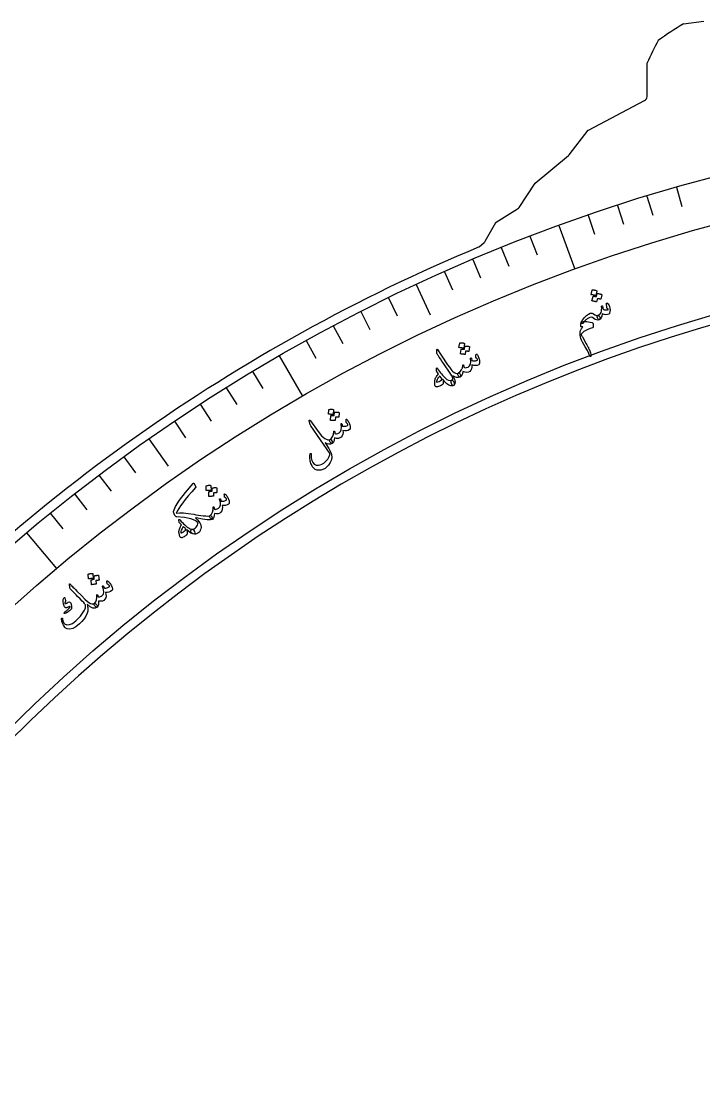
# Model space of a CAD drawing. Header units: millimetres. Extents: x -56 to 56, y -56 to 69.
# Drawn here: x -35.65 to -14.37, y 25.11 to 58.26 of the extents above; entities that cross this region are included whole.
import ezdxf

# ---------------------------------------------------------------- set-up
doc = ezdxf.new("R2010")
doc.units = ezdxf.units.MM
for name, color, linetype in [('CUT_INNER', 6, 'Continuous'), ('CUT_OUTER', 1, 'Continuous'), ('ENGRAVE', 7, 'Continuous'), ('ENGRAVE_FINE', 8, 'Continuous'), ('TEXT', 5, 'Continuous')]:
    doc.layers.add(name, color=color, linetype=linetype)

msp = doc.modelspace()

# ---------------------------------------------------------------- linework, layer by layer
at = {"layer": 'CUT_INNER'}
msp.add_arc((0.0002, -0.0002), 50.7824, 92.30528, 30.23463, dxfattribs=at)
at = {"layer": 'CUT_OUTER'}
for points in [[(-15.001, 58.1777), (-14.9976, 58.1783), (-14.3691, 58.2568)], [(-16.135, 55.9132), (-16.135, 56.9528), (-16.1348, 56.9563)], [(-20.1308, 52.4466), (-19.6274, 53.2015), (-19.6252, 53.2044), (-19.6226, 53.2068), (-18.5905, 54.0666), (-18.5787, 54.0776), (-18.5681, 54.0898), (-17.97, 54.8591), (-17.9674, 54.8621), (-17.964, 54.8642), (-16.2153, 55.7803)], [(-21.1831, 51.395), (-20.8487, 51.9803), (-20.8468, 51.9834), (-20.8438, 51.9855), (-20.1761, 52.4026)], [(-21.3763, 51.2179), (-21.2157, 51.3556)]]:
    msp.add_lwpolyline(points, dxfattribs=at)
for centre, radius, start, end in [((-10.3819, 50.3964), 9.0491, 120.69436, 126.67199), ((-8.4042, 53.5326), 8.4548, 150.82354, 156.113), ((-16.285, 55.9132), 0.15, 297.65116, 0), ((-20.2556, 52.5298), 0.15, 301.99719, 326.30058), ((-21.3134, 51.4694), 0.15, 310.60558, 330.26072), ((-0.006, 0.0084), 55.4896, 112.65129, 137.94724)]:
    msp.add_arc(centre, radius, start, end, dxfattribs=at)
at = {"layer": 'ENGRAVE'}
for points in [[(-18.8853, 51.887), (-18.3884, 50.5216)], [(-23.3357, 50.0436), (-22.8971, 49.1029)], [(-27.6085, 47.8193), (-26.882, 46.561)], [(-31.6711, 45.2311), (-31.0759, 44.3809)], [(-35.4928, 42.2986), (-34.5588, 41.1856)]]:
    msp.add_lwpolyline(points, dxfattribs=at)
for radius in [55.2169, 53.764, 51.0656]:
    msp.add_circle((0, 0), radius, dxfattribs=at)
at = {"layer": 'ENGRAVE_FINE'}
for points in [[(-15.2199, 53.0779), (-15.0482, 52.4794)], [(-16.1439, 52.8042), (-15.9618, 52.2087)], [(-17.063, 52.5144), (-16.8705, 51.9222)], [(-17.9769, 52.2087), (-17.7741, 51.6199)], [(-19.788, 51.5495), (-19.5648, 50.9681)], [(-20.6846, 51.1963), (-20.4514, 50.6189)], [(-21.575, 50.8275), (-21.3317, 50.2543)], [(-22.4588, 50.4432), (-22.2055, 49.8743)], [(-24.2055, 49.6287), (-23.9325, 49.069)], [(-25.068, 49.1987), (-24.7853, 48.6438)], [(-25.9228, 48.7537), (-25.6304, 48.2039)], [(-26.7697, 48.2938), (-26.4678, 47.7492)], [(-28.4388, 47.3302), (-28.1181, 46.7964)], [(-29.2605, 46.8266), (-28.9305, 46.2985)], [(-30.0733, 46.3088), (-29.7342, 45.7866)], [(-30.8769, 45.7769), (-30.5287, 45.2607)], [(-32.4557, 44.6715), (-32.0897, 44.1677)], [(-33.2304, 44.0982), (-32.8556, 43.6009)], [(-33.9949, 43.5116), (-33.6116, 43.0208)], [(-34.7492, 42.9116), (-34.3573, 42.4277)]]:
    msp.add_lwpolyline(points, dxfattribs=at)
at = {"layer": 'TEXT'}
for points in [[(-17.8506, 49.869), (-17.8494, 49.8715), (-17.8472, 49.8735), (-17.844, 49.8751), (-17.8398, 49.8762), (-17.8233, 49.876), (-17.8071, 49.8751), (-17.7911, 49.8735), (-17.7754, 49.8711), (-17.7599, 49.868), (-17.7444, 49.8641), (-17.7289, 49.8593), (-17.7134, 49.8537), (-17.7092, 49.8512), (-17.7065, 49.8483), (-17.7054, 49.8451), (-17.7058, 49.8416), (-17.7371, 49.7052), (-17.7389, 49.7023), (-17.7422, 49.7009), (-17.7468, 49.7011), (-17.7529, 49.7028), (-17.7581, 49.7043), (-17.7662, 49.7063), (-17.7772, 49.709), (-17.7912, 49.7122), (-17.8082, 49.716), (-17.8286, 49.7203), (-17.8522, 49.725), (-17.8792, 49.7301), (-17.8829, 49.7313), (-17.8852, 49.7329), (-17.886, 49.7351), (-17.8853, 49.7378)], [(-17.6944, 49.7533), (-17.6932, 49.7558), (-17.691, 49.7578), (-17.6878, 49.7594), (-17.6836, 49.7605), (-17.6672, 49.7602), (-17.651, 49.7593), (-17.6351, 49.7576), (-17.6194, 49.7552), (-17.6039, 49.7521), (-17.5884, 49.7481), (-17.573, 49.7433), (-17.5575, 49.7376), (-17.5542, 49.7354), (-17.552, 49.7326), (-17.5511, 49.7291), (-17.5514, 49.725), (-17.5828, 49.5887), (-17.5842, 49.5866), (-17.5871, 49.5856), (-17.5914, 49.5857), (-17.5971, 49.5869), (-17.6009, 49.5879), (-17.6068, 49.5893), (-17.6149, 49.5911), (-17.6251, 49.5935), (-17.6374, 49.5962), (-17.6518, 49.5992), (-17.6683, 49.6025), (-17.6868, 49.6061), (-17.709, 49.5059), (-17.7109, 49.5029), (-17.7141, 49.5016), (-17.7187, 49.5018), (-17.7248, 49.5035), (-17.7299, 49.505), (-17.738, 49.507), (-17.749, 49.5097), (-17.7629, 49.5129), (-17.78, 49.5167), (-17.8003, 49.521), (-17.8238, 49.5257), (-17.8507, 49.5309), (-17.8538, 49.5322), (-17.8556, 49.5341), (-17.8561, 49.5363), (-17.8553, 49.5391), (-17.821, 49.6702), (-17.8198, 49.6727), (-17.8177, 49.6747), (-17.8145, 49.6763), (-17.8103, 49.6774), (-17.7987, 49.6772), (-17.787, 49.6768), (-17.7754, 49.6761), (-17.7637, 49.6751), (-17.7521, 49.6736), (-17.7407, 49.6716), (-17.7293, 49.669), (-17.7181, 49.6658)], [(-17.3973, 49.4567), (-17.3969, 49.4634), (-17.3949, 49.4674), (-17.3913, 49.4687), (-17.3862, 49.4672), (-17.3537, 49.4434), (-17.3277, 49.4063), (-17.3082, 49.3558), (-17.295, 49.2919), (-17.2925, 49.2633), (-17.2921, 49.2358), (-17.294, 49.2093), (-17.2981, 49.1839), (-17.3041, 49.1607), (-17.3107, 49.1428), (-17.318, 49.1303), (-17.3259, 49.1231), (-17.3753, 49.1071), (-17.4262, 49.1032), (-17.4787, 49.1116), (-17.5326, 49.1321), (-17.5468, 49.0599), (-17.5682, 49.0044), (-17.5967, 48.9654), (-17.6323, 48.943), (-17.6385, 48.9429), (-17.6456, 48.9469), (-17.6535, 48.9549), (-17.6622, 48.9669), (-17.6834, 49.0072), (-17.6934, 49.0385), (-17.6921, 49.061), (-17.6796, 49.0744), (-17.6435, 49.095), (-17.6136, 49.1184), (-17.5898, 49.1447), (-17.5722, 49.174), (-17.5602, 49.2087), (-17.5533, 49.2512), (-17.5513, 49.3016), (-17.5545, 49.3599), (-17.554, 49.3672), (-17.5516, 49.3729), (-17.5475, 49.3769), (-17.5416, 49.3794), (-17.5348, 49.3798), (-17.5297, 49.3774), (-17.5263, 49.3721), (-17.5246, 49.364), (-17.5203, 49.3325), (-17.5156, 49.3074), (-17.5106, 49.289), (-17.5052, 49.277), (-17.4976, 49.2695), (-17.4854, 49.263), (-17.4687, 49.2575), (-17.4473, 49.253), (-17.4227, 49.2507), (-17.3974, 49.2513), (-17.3715, 49.2548), (-17.345, 49.2612), (-17.3449, 49.2612), (-17.3446, 49.2613), (-17.3442, 49.2615), (-17.3435, 49.2617), (-17.343, 49.2634), (-17.3439, 49.2661), (-17.3461, 49.2698), (-17.3496, 49.2744), (-17.3554, 49.2802), (-17.3641, 49.2874), (-17.3758, 49.296), (-17.3904, 49.3061), (-17.393, 49.3079), (-17.3949, 49.3107), (-17.3961, 49.3143), (-17.3965, 49.3187)], [(-17.9151, 49.1509), (-17.8865, 49.1548), (-17.8517, 49.148), (-17.8107, 49.1303), (-17.7636, 49.1019), (-17.7392, 49.0873), (-17.7178, 49.0776), (-17.6994, 49.0728), (-17.684, 49.0729), (-17.647, 49.072), (-17.6227, 49.0545), (-17.6112, 49.0205), (-17.6124, 48.9699), (-17.6149, 48.9604), (-17.6197, 48.9525), (-17.627, 48.9462), (-17.6366, 48.9414), (-17.674, 48.9345), (-17.7137, 48.94), (-17.7556, 48.9579), (-17.7997, 48.9881), (-17.8384, 49.0119), (-17.879, 49.0216), (-17.9218, 49.017), (-17.9666, 48.9982), (-17.9887, 48.9851), (-18.0099, 48.9707), (-18.03, 48.9551), (-18.0492, 48.9381), (-18.0672, 48.9199), (-18.0838, 48.9005), (-18.099, 48.88), (-18.1129, 48.8583), (-18.1261, 48.8411), (-18.1398, 48.8309), (-18.154, 48.8275), (-18.1687, 48.8309), (-18.1823, 48.8384), (-18.1912, 48.8461), (-18.1956, 48.8541), (-18.1952, 48.8624), (-18.1905, 48.8739), (-18.1812, 48.89), (-18.1671, 48.9108), (-18.1483, 48.9362), (-18.0831, 49.0168), (-18.0224, 49.0794), (-17.9663, 49.1241), (-17.9151, 49.1509)], [(-18.2007, 48.7444), (-18.2006, 48.7917), (-18.1989, 48.8279), (-18.1955, 48.8532), (-18.1905, 48.8675), (-18.1778, 48.8764), (-18.1537, 48.8828), (-18.1182, 48.8869), (-18.0713, 48.8885), (-18.0164, 48.8869), (-17.9618, 48.8809), (-17.9075, 48.8707), (-17.8536, 48.8561), (-17.8391, 48.8496), (-17.8287, 48.8396), (-17.8223, 48.826), (-17.82, 48.8089), (-17.819, 48.7913), (-17.8184, 48.7756), (-17.8181, 48.7618), (-17.8181, 48.7501), (-17.8183, 48.7404), (-17.8185, 48.733), (-17.8186, 48.7279), (-17.8188, 48.725), (-17.8207, 48.7114), (-17.8244, 48.7011), (-17.8299, 48.694), (-17.8372, 48.6902), (-17.9148, 48.6694), (-17.9856, 48.6434), (-18.0495, 48.6122), (-18.1066, 48.5758), (-18.1362, 48.5527), (-18.1602, 48.5292), (-18.1784, 48.5054), (-18.191, 48.4812), (-18.1902, 48.4776), (-18.1879, 48.4718), (-18.1842, 48.4637), (-18.1789, 48.4534), (-18.1723, 48.4408), (-18.1642, 48.426), (-18.1546, 48.4089), (-18.1435, 48.3896), (-18.0347, 48.195), (-18.0191, 48.1679), (-18.0047, 48.1426), (-17.9915, 48.119), (-17.9794, 48.0972), (-17.9686, 48.0772), (-17.9592, 48.059), (-17.9512, 48.0426), (-17.9447, 48.0282), (-17.9209, 47.9713), (-17.9031, 47.9181), (-17.8915, 47.8688), (-17.8858, 47.8231), (-17.8869, 47.8141), (-17.8896, 47.8072), (-17.8939, 47.8024), (-17.8997, 47.7997), (-17.9086, 47.7998), (-17.9164, 47.8054), (-17.9231, 47.8167), (-17.9286, 47.8336), (-17.9522, 47.8955), (-17.9967, 47.985), (-18.0622, 48.1021), (-18.1488, 48.2467), (-18.1794, 48.3044), (-18.2022, 48.3593), (-18.2171, 48.4113), (-18.2242, 48.4604), (-18.2253, 48.4834), (-18.2255, 48.5054), (-18.225, 48.5262), (-18.2236, 48.5461), (-18.2214, 48.5648), (-18.2183, 48.5823), (-18.2143, 48.5985), (-18.2094, 48.6136), (-18.203, 48.6281), (-18.1957, 48.6423), (-18.1876, 48.6562), (-18.1786, 48.6698), (-18.169, 48.6832), (-18.1587, 48.6963), (-18.1478, 48.7093), (-18.1364, 48.722), (-18.1376, 48.7224), (-18.1391, 48.7227), (-18.141, 48.7228), (-18.1432, 48.7228), (-18.1459, 48.7226), (-18.1489, 48.7223), (-18.1522, 48.7219), (-18.1559, 48.7214), (-18.1594, 48.7217), (-18.1629, 48.7219), (-18.1665, 48.7219), (-18.1701, 48.7219), (-18.1738, 48.7218), (-18.1777, 48.7218), (-18.1816, 48.7218), (-18.1857, 48.7219), (-18.1923, 48.7236), (-18.1971, 48.728), (-18.1999, 48.7349), (-18.2007, 48.7444)], [(-21.9815, 48.2166), (-21.9805, 48.2192), (-21.9785, 48.2214), (-21.9755, 48.2232), (-21.9714, 48.2247), (-21.9549, 48.2259), (-21.9386, 48.2263), (-21.9226, 48.2261), (-21.9068, 48.225), (-21.891, 48.2233), (-21.8752, 48.2206), (-21.8594, 48.2172), (-21.8434, 48.2129), (-21.839, 48.2107), (-21.8361, 48.2081), (-21.8347, 48.205), (-21.8348, 48.2014), (-21.8546, 48.0629), (-21.8562, 48.0598), (-21.8594, 48.0582), (-21.864, 48.058), (-21.8702, 48.0592), (-21.8755, 48.0602), (-21.8837, 48.0616), (-21.8949, 48.0633), (-21.9091, 48.0654), (-21.9265, 48.0677), (-21.9471, 48.0702), (-21.9711, 48.0729), (-21.9984, 48.0758), (-22.0022, 48.0766), (-22.0046, 48.0781), (-22.0056, 48.0802), (-22.0051, 48.083)], [(-21.8161, 48.1145), (-21.8151, 48.1171), (-21.8131, 48.1193), (-21.81, 48.1211), (-21.8059, 48.1225), (-21.7895, 48.1237), (-21.7733, 48.1241), (-21.7573, 48.1237), (-21.7415, 48.1227), (-21.7258, 48.1208), (-21.71, 48.1182), (-21.6942, 48.1147), (-21.6784, 48.1103), (-21.6748, 48.1084), (-21.6725, 48.1057), (-21.6712, 48.1023), (-21.6712, 48.0982), (-21.6911, 47.9598), (-21.6923, 47.9576), (-21.6951, 47.9563), (-21.6993, 47.9561), (-21.7052, 47.9568), (-21.709, 47.9574), (-21.7151, 47.9583), (-21.7233, 47.9595), (-21.7336, 47.961), (-21.7461, 47.9627), (-21.7607, 47.9645), (-21.7774, 47.9664), (-21.7962, 47.9684), (-21.81, 47.8666), (-21.8116, 47.8636), (-21.8147, 47.8619), (-21.8193, 47.8617), (-21.8255, 47.863), (-21.8307, 47.864), (-21.839, 47.8654), (-21.8502, 47.8671), (-21.8643, 47.8691), (-21.8816, 47.8715), (-21.9022, 47.874), (-21.9261, 47.8767), (-21.9533, 47.8796), (-21.9565, 47.8807), (-21.9584, 47.8824), (-21.9591, 47.8846), (-21.9586, 47.8875), (-21.9354, 48.021), (-21.9344, 48.0236), (-21.9324, 48.0258), (-21.9293, 48.0276), (-21.9253, 48.029), (-21.9137, 48.0299), (-21.902, 48.0304), (-21.8904, 48.0307), (-21.8787, 48.0306), (-21.867, 48.0302), (-21.8554, 48.0291), (-21.8438, 48.0275), (-21.8324, 48.0253)], [(-22.2461, 46.9897), (-22.2507, 47.0174), (-22.2504, 47.0384), (-22.2452, 47.0526), (-22.2351, 47.0602), (-22.2193, 47.0663), (-22.2073, 47.0729), (-22.1993, 47.08), (-22.1951, 47.0877), (-22.1944, 47.1147), (-22.205, 47.1503), (-22.2269, 47.1946), (-22.2601, 47.2475), (-22.3425, 47.3689), (-22.4158, 47.4769), (-22.4801, 47.5717), (-22.5351, 47.6532), (-22.5812, 47.7213), (-22.6182, 47.7762), (-22.6463, 47.8176), (-22.6653, 47.8457), (-22.6769, 47.8648), (-22.6856, 47.8812), (-22.6912, 47.895), (-22.6939, 47.9061), (-22.6971, 47.9938), (-22.6929, 48.0163), (-22.6869, 48.0274), (-22.6789, 48.0272), (-22.6691, 48.0157), (-22.5764, 47.8712), (-22.4936, 47.7438), (-22.4204, 47.6337), (-22.3569, 47.5407), (-22.3033, 47.4648), (-22.2596, 47.4058), (-22.2257, 47.3636), (-22.2018, 47.3384), (-22.1527, 47.3014), (-22.1072, 47.2798), (-22.0653, 47.2737), (-22.0271, 47.283), (-22.0149, 47.2857), (-22.0023, 47.2829), (-21.9892, 47.2746), (-21.9757, 47.2606), (-21.9657, 47.2466), (-21.9583, 47.2315), (-21.9537, 47.2153), (-21.9518, 47.1982), (-21.9526, 47.1828), (-21.9556, 47.1707), (-21.9608, 47.1619), (-21.9681, 47.1563), (-22.0207, 47.141), (-22.0752, 47.1431), (-22.1316, 47.1628), (-22.1898, 47.1999), (-22.1436, 47.0928), (-22.1228, 47.0076), (-22.1274, 46.9443), (-22.1574, 46.9029), (-22.1672, 46.8968), (-22.1765, 46.893), (-22.1852, 46.8917), (-22.1934, 46.8928), (-22.2026, 46.8967), (-22.211, 46.9038), (-22.2185, 46.914), (-22.2252, 46.9275), (-22.2281, 46.9355), (-22.231, 46.9434), (-22.2339, 46.9512), (-22.2367, 46.959), (-22.2394, 46.9667), (-22.2419, 46.9744), (-22.2441, 46.982), (-22.2461, 46.9897)], [(-21.4696, 47.8706), (-21.4675, 47.8741), (-21.4635, 47.875), (-21.4577, 47.8734), (-21.4502, 47.8691), (-21.4403, 47.8606), (-21.4296, 47.8469), (-21.418, 47.828), (-21.4057, 47.804), (-21.3927, 47.7762), (-21.382, 47.7483), (-21.3736, 47.7202), (-21.3674, 47.6919), (-21.3606, 47.6346), (-21.3619, 47.5906), (-21.3712, 47.56), (-21.3887, 47.5428), (-21.4397, 47.5233), (-21.4914, 47.5156), (-21.5441, 47.5196), (-21.5977, 47.5352), (-21.6004, 47.471), (-21.6131, 47.416), (-21.636, 47.3703), (-21.669, 47.3338), (-21.7103, 47.3101), (-21.7589, 47.301), (-21.8149, 47.3064), (-21.8783, 47.3263), (-21.893, 47.2634), (-21.9131, 47.214), (-21.9386, 47.1781), (-21.9695, 47.1557), (-21.9781, 47.1564), (-21.99, 47.165), (-22.0051, 47.1814), (-22.0235, 47.2058), (-22.0381, 47.2316), (-22.0438, 47.2529), (-22.0406, 47.2698), (-22.0285, 47.2823), (-21.9706, 47.3271), (-21.9271, 47.382), (-21.898, 47.4471), (-21.8834, 47.5223), (-21.8826, 47.5264), (-21.8812, 47.5297), (-21.8793, 47.5322), (-21.8767, 47.5339), (-21.8732, 47.5351), (-21.8697, 47.5354), (-21.8663, 47.5348), (-21.8629, 47.5334), (-21.8581, 47.5265), (-21.8552, 47.5122), (-21.8544, 47.4906), (-21.8555, 47.4617), (-21.8316, 47.4508), (-21.8012, 47.4486), (-21.7645, 47.4551), (-21.7213, 47.4703), (-21.6746, 47.5048), (-21.6455, 47.5608), (-21.634, 47.6384), (-21.6401, 47.7376), (-21.6404, 47.7426), (-21.6399, 47.7466), (-21.6384, 47.7495), (-21.636, 47.7513), (-21.6319, 47.7528), (-21.628, 47.7533), (-21.6242, 47.7528), (-21.6207, 47.7514), (-21.6174, 47.7487), (-21.6147, 47.7456), (-21.6127, 47.7423), (-21.6115, 47.7386), (-21.5988, 47.6728), (-21.5756, 47.6656), (-21.5498, 47.6617), (-21.5216, 47.661), (-21.4907, 47.6637), (-21.4621, 47.6692), (-21.4418, 47.6768), (-21.4298, 47.6863), (-21.4261, 47.6978), (-21.4294, 47.7115), (-21.4388, 47.7288), (-21.4542, 47.7497), (-21.4758, 47.7742), (-21.4779, 47.783), (-21.4776, 47.8019), (-21.4748, 47.8311), (-21.4696, 47.8706)], [(-22.4256, 47.1227), (-22.3775, 47.0832), (-22.3297, 47.0596), (-22.2822, 47.052), (-22.2351, 47.0602), (-22.2219, 47.0619), (-22.2088, 47.058), (-22.1959, 47.0484), (-22.1831, 47.0333), (-22.1775, 47.0246), (-22.1722, 47.0156), (-22.1672, 47.0063), (-22.1624, 46.9967), (-22.1581, 46.9867), (-22.1546, 46.9763), (-22.1517, 46.9657), (-22.1495, 46.9547), (-22.1471, 46.9361), (-22.1474, 46.9214), (-22.1503, 46.9105), (-22.156, 46.9036), (-22.1792, 46.8926), (-22.2035, 46.8862), (-22.229, 46.8845), (-22.2556, 46.8873), (-22.315, 46.9095), (-22.3769, 46.9504), (-22.4415, 47.01), (-22.5087, 47.0883), (-22.4969, 47.0286), (-22.4938, 46.9818), (-22.4995, 46.9481), (-22.514, 46.9274), (-22.5238, 46.9203), (-22.5344, 46.9133), (-22.5458, 46.9063), (-22.5579, 46.8994), (-22.5709, 46.8925), (-22.5849, 46.8856), (-22.5998, 46.8786), (-22.6156, 46.8716), (-22.6453, 46.8597), (-22.6688, 46.852), (-22.6862, 46.8485), (-22.6975, 46.8493), (-22.7192, 46.8571), (-22.7353, 46.868), (-22.7459, 46.8821), (-22.7509, 46.8993), (-22.7573, 46.9574), (-22.7605, 47.0033), (-22.7605, 47.0369), (-22.7574, 47.0583), (-22.7502, 47.0813), (-22.7411, 47.1049), (-22.7301, 47.129), (-22.7172, 47.1535), (-22.7023, 47.1786), (-22.6855, 47.2041), (-22.6667, 47.2301), (-22.646, 47.2566), (-22.6813, 47.3085), (-22.6852, 47.315), (-22.6887, 47.3209), (-22.6919, 47.3264), (-22.6948, 47.3313), (-22.6971, 47.3359), (-22.6988, 47.3402), (-22.6998, 47.3441), (-22.7001, 47.3477), (-22.7035, 47.427), (-22.7019, 47.4385), (-22.6959, 47.441), (-22.6853, 47.4344), (-22.6702, 47.4188), (-22.639, 47.3746), (-22.6079, 47.3324), (-22.5769, 47.2924), (-22.546, 47.2545), (-22.5153, 47.2187), (-22.485, 47.1847), (-22.4551, 47.1528), (-22.4256, 47.1227)], [(-22.5971, 47.1905), (-22.6057, 47.1828), (-22.6144, 47.1745), (-22.6233, 47.1657), (-22.6324, 47.1564), (-22.6415, 47.1463), (-22.6503, 47.1353), (-22.6588, 47.1233), (-22.6671, 47.1104), (-22.6752, 47.0976), (-22.6823, 47.0846), (-22.6884, 47.0714), (-22.6936, 47.0581), (-22.6977, 47.0445), (-22.7007, 47.0309), (-22.7026, 47.0172), (-22.7033, 47.0034), (-22.6645, 47.0043), (-22.625, 47.0166), (-22.5847, 47.0401), (-22.5436, 47.075), (-22.5387, 47.0837), (-22.5375, 47.0947), (-22.54, 47.108), (-22.5462, 47.1237)], [(-26.064, 46.1378), (-26.0632, 46.1405), (-26.0614, 46.1429), (-26.0585, 46.1449), (-26.0545, 46.1467), (-26.0382, 46.1493), (-26.0221, 46.1512), (-26.0061, 46.1523), (-25.9902, 46.1527), (-25.9744, 46.1523), (-25.9584, 46.151), (-25.9423, 46.1489), (-25.9261, 46.146), (-25.9215, 46.1443), (-25.9184, 46.1419), (-25.9167, 46.1389), (-25.9165, 46.1354), (-25.9243, 45.9957), (-25.9256, 45.9924), (-25.9286, 45.9905), (-25.9332, 45.99), (-25.9394, 45.9907), (-25.9448, 45.9912), (-25.9531, 45.9918), (-25.9645, 45.9926), (-25.9788, 45.9934), (-25.9962, 45.9942), (-26.017, 45.995), (-26.0411, 45.9956), (-26.0686, 45.9961), (-26.0725, 45.9966), (-26.075, 45.9978), (-26.0761, 45.9999), (-26.0759, 46.0027)], [(-26.3946, 45.4548), (-26.2868, 45.3244), (-26.1854, 45.2405), (-26.0903, 45.2031), (-26.0014, 45.2122), (-25.993, 45.2081), (-25.9838, 45.1955), (-25.9737, 45.1745), (-25.9628, 45.145), (-25.9551, 45.1212), (-25.9519, 45.1029), (-25.9532, 45.09), (-25.959, 45.0827), (-26.0085, 45.0631), (-26.0608, 45.0598), (-26.1158, 45.0728), (-26.1737, 45.102), (-26.0633, 44.9282), (-25.9934, 44.783), (-25.9638, 44.6665), (-25.9744, 44.5787), (-26.0193, 44.4879), (-26.0686, 44.4125), (-26.1224, 44.3526), (-26.1808, 44.3081), (-26.2455, 44.2745), (-26.3085, 44.2546), (-26.3697, 44.2486), (-26.4292, 44.2563), (-26.4843, 44.2779), (-26.5323, 44.3131), (-26.5731, 44.3622), (-26.6068, 44.425), (-26.6206, 44.4611), (-26.6319, 44.4986), (-26.6408, 44.5376), (-26.6473, 44.578), (-26.6513, 44.6199), (-26.6527, 44.6634), (-26.6515, 44.7084), (-26.6477, 44.7549), (-26.6463, 44.7605), (-26.644, 44.7653), (-26.6407, 44.7692), (-26.6365, 44.7724), (-26.6325, 44.7741), (-26.6284, 44.7746), (-26.6241, 44.7737), (-26.6198, 44.7715), (-26.616, 44.768), (-26.6135, 44.7631), (-26.6121, 44.7568), (-26.6119, 44.7491), (-26.6103, 44.6429), (-26.5946, 44.5566), (-26.5649, 44.4902), (-26.5213, 44.4436), (-26.4564, 44.4121), (-26.3848, 44.407), (-26.3063, 44.4281), (-26.221, 44.4755), (-26.1536, 44.5313), (-26.0983, 44.598), (-26.055, 44.6754), (-26.0236, 44.7638), (-26.6191, 45.6384), (-26.6332, 45.6593), (-26.6442, 45.6776), (-26.6521, 45.6933), (-26.6568, 45.7062), (-26.6779, 45.8017), (-26.6721, 45.8143), (-26.663, 45.8167), (-26.6507, 45.8088), (-26.6351, 45.7907)], [(-25.5241, 45.8373), (-25.5222, 45.841), (-25.5184, 45.8423), (-25.5125, 45.8411), (-25.5046, 45.8375), (-25.494, 45.8299), (-25.4821, 45.8171), (-25.469, 45.7994), (-25.4546, 45.7765), (-25.4393, 45.7499), (-25.4262, 45.723), (-25.4154, 45.6957), (-25.4068, 45.6681), (-25.3951, 45.6116), (-25.3925, 45.5677), (-25.3992, 45.5364), (-25.4152, 45.5177), (-25.4642, 45.494), (-25.5152, 45.4818), (-25.568, 45.4812), (-25.6227, 45.4921), (-25.6198, 45.4279), (-25.6278, 45.3721), (-25.6467, 45.3245), (-25.6764, 45.2853), (-25.7155, 45.2582), (-25.7631, 45.2449), (-25.8194, 45.2454), (-25.8842, 45.2598), (-25.8935, 45.1958), (-25.9092, 45.1448), (-25.9315, 45.1069), (-25.9603, 45.0819), (-25.969, 45.0818), (-25.9815, 45.0894), (-25.9981, 45.1045), (-26.0185, 45.1272), (-26.0352, 45.1516), (-26.0427, 45.1723), (-26.041, 45.1895), (-26.03, 45.203), (-25.9762, 45.2526), (-25.9376, 45.311), (-25.9143, 45.3784), (-25.9062, 45.4546), (-25.9058, 45.4587), (-25.9047, 45.4621), (-25.903, 45.4648), (-25.9006, 45.4667), (-25.8972, 45.4682), (-25.8938, 45.4688), (-25.8903, 45.4686), (-25.8867, 45.4674), (-25.8813, 45.4609), (-25.8773, 45.4469), (-25.8746, 45.4255), (-25.8732, 45.3966), (-25.8484, 45.3878), (-25.818, 45.3882), (-25.782, 45.3979), (-25.7402, 45.4168), (-25.6967, 45.4552), (-25.6725, 45.5135), (-25.6678, 45.5918), (-25.6824, 45.6901), (-25.6832, 45.6951), (-25.683, 45.6991), (-25.6818, 45.7021), (-25.6796, 45.7041), (-25.6756, 45.7059), (-25.6717, 45.7067), (-25.668, 45.7066), (-25.6643, 45.7055), (-25.6607, 45.7031), (-25.6578, 45.7003), (-25.6556, 45.6971), (-25.654, 45.6935), (-25.6356, 45.6291), (-25.6119, 45.6239), (-25.586, 45.6223), (-25.5577, 45.6241), (-25.5272, 45.6293), (-25.4992, 45.6374), (-25.4796, 45.6466), (-25.4685, 45.6572), (-25.4659, 45.669), (-25.4703, 45.6823), (-25.4811, 45.6987), (-25.4983, 45.7182), (-25.5219, 45.7408), (-25.5248, 45.7493), (-25.5261, 45.7682), (-25.5259, 45.7976), (-25.5241, 45.8373)], [(-25.8903, 46.0504), (-25.8896, 46.053), (-25.8877, 46.0554), (-25.8849, 46.0575), (-25.8809, 46.0592), (-25.8647, 46.0618), (-25.8485, 46.0636), (-25.8326, 46.0647), (-25.8167, 46.065), (-25.8009, 46.0645), (-25.785, 46.0632), (-25.7689, 46.0611), (-25.7528, 46.0581), (-25.7491, 46.0565), (-25.7465, 46.0541), (-25.745, 46.0508), (-25.7446, 46.0467), (-25.7524, 45.9071), (-25.7534, 45.9047), (-25.7561, 45.9032), (-25.7603, 45.9026), (-25.7662, 45.9029), (-25.7701, 45.9032), (-25.7762, 45.9035), (-25.7845, 45.904), (-25.7949, 45.9046), (-25.8075, 45.9052), (-25.8222, 45.9057), (-25.839, 45.9062), (-25.8579, 45.9066), (-25.8628, 45.804), (-25.8641, 45.8008), (-25.8671, 45.7989), (-25.8717, 45.7983), (-25.8779, 45.799), (-25.8833, 45.7996), (-25.8916, 45.8002), (-25.9029, 45.8009), (-25.9172, 45.8018), (-25.9346, 45.8026), (-25.9553, 45.8034), (-25.9794, 45.804), (-26.0067, 45.8045), (-26.01, 45.8054), (-26.0121, 45.8069), (-26.013, 45.809), (-26.0127, 45.8119), (-26.0011, 45.9469), (-26.0003, 45.9496), (-25.9985, 45.9519), (-25.9956, 45.954), (-25.9917, 45.9558), (-25.9802, 45.9577), (-25.9687, 45.9592), (-25.9571, 45.9605), (-25.9454, 45.9614), (-25.9337, 45.962), (-25.9221, 45.9619), (-25.9104, 45.9613), (-25.8988, 45.9601)], [(-30.2924, 43.8396), (-30.2886, 43.8419), (-30.2849, 43.8433), (-30.2814, 43.844), (-30.2781, 43.8438), (-30.2732, 43.8426), (-30.2688, 43.8394), (-30.2647, 43.8343), (-30.2609, 43.8274), (-30.2143, 43.7294), (-30.2127, 43.7245), (-30.2128, 43.7196), (-30.2146, 43.7147), (-30.2181, 43.7098), (-30.3376, 43.5765), (-30.4443, 43.4526), (-30.5384, 43.3383), (-30.6198, 43.2336), (-30.6887, 43.1386), (-30.745, 43.0535), (-30.7889, 42.9784), (-30.8204, 42.9132), (-30.7175, 42.921), (-30.5924, 42.9175), (-30.4451, 42.9025), (-30.2759, 42.876), (-30.2057, 42.8646), (-30.1317, 42.8537), (-30.0539, 42.8433), (-29.9723, 42.8333), (-29.8973, 42.8257), (-29.8391, 42.8226), (-29.7979, 42.824), (-29.7735, 42.83), (-29.7478, 42.8351), (-29.7257, 42.8235), (-29.7071, 42.7953), (-29.692, 42.7506), (-29.6894, 42.7374), (-29.6889, 42.7272), (-29.6903, 42.7198), (-29.6938, 42.7153), (-29.7525, 42.6997), (-29.8563, 42.7032), (-30.0054, 42.7254), (-30.2002, 42.7661), (-30.2094, 42.7651), (-30.2146, 42.763), (-30.2159, 42.7596), (-30.2132, 42.7549), (-30.1629, 42.7014), (-30.1216, 42.6534), (-30.0894, 42.6108), (-30.0662, 42.5737), (-30.0567, 42.5459), (-30.0506, 42.5187), (-30.048, 42.4922), (-30.0489, 42.4662), (-30.0566, 42.4214), (-30.0704, 42.3811), (-30.0903, 42.3451), (-30.1165, 42.3136), (-30.1501, 42.2842), (-30.1841, 42.2644), (-30.2187, 42.2543), (-30.2537, 42.2537), (-30.2968, 42.2624), (-30.3291, 42.2775), (-30.3507, 42.2992), (-30.3615, 42.3273), (-30.3647, 42.363), (-30.3599, 42.3887), (-30.3469, 42.4044), (-30.3258, 42.4102), (-30.2915, 42.4151), (-30.2589, 42.427), (-30.2281, 42.446), (-30.1989, 42.4721), (-30.1739, 42.5032), (-30.1555, 42.5372), (-30.1436, 42.5741), (-30.1383, 42.614), (-30.2279, 42.6819), (-30.3679, 42.7352), (-30.5585, 42.7735), (-30.7998, 42.7961), (-30.8196, 42.7999), (-30.8367, 42.8092), (-30.8513, 42.8239), (-30.8633, 42.8441), (-30.8831, 42.8863), (-30.8965, 42.9197), (-30.9035, 42.9442), (-30.9042, 42.96), (-30.8406, 43.119), (-30.7184, 43.3183), (-30.537, 43.5574), (-30.2954, 43.8356), (-30.2948, 43.8361), (-30.2944, 43.8365), (-30.2941, 43.837), (-30.2939, 43.8376), (-30.2937, 43.8381), (-30.2934, 43.8386), (-30.293, 43.8391), (-30.2924, 43.8396)], [(-29.8854, 43.7595), (-29.8849, 43.7622), (-29.8833, 43.7647), (-29.8806, 43.767), (-29.8768, 43.7691), (-29.8607, 43.7731), (-29.8448, 43.7764), (-29.829, 43.7788), (-29.8132, 43.7805), (-29.7974, 43.7815), (-29.7813, 43.7816), (-29.7651, 43.7809), (-29.7487, 43.7793), (-29.744, 43.778), (-29.7407, 43.7759), (-29.7388, 43.7731), (-29.7383, 43.7696), (-29.7341, 43.6297), (-29.7352, 43.6264), (-29.738, 43.6242), (-29.7426, 43.6232), (-29.7488, 43.6234), (-29.7542, 43.6235), (-29.7626, 43.6234), (-29.7739, 43.6232), (-29.7883, 43.6228), (-29.8057, 43.6222), (-29.8265, 43.6211), (-29.8506, 43.6197), (-29.878, 43.6179), (-29.8819, 43.618), (-29.8845, 43.6191), (-29.8858, 43.621), (-29.8858, 43.6238)], [(-29.705, 43.6871), (-29.7044, 43.6898), (-29.7028, 43.6923), (-29.7001, 43.6946), (-29.6963, 43.6967), (-29.6804, 43.7006), (-29.6645, 43.7038), (-29.6486, 43.7062), (-29.6329, 43.7079), (-29.6171, 43.7087), (-29.6011, 43.7088), (-29.5849, 43.708), (-29.5686, 43.7065), (-29.5647, 43.7052), (-29.5619, 43.703), (-29.5602, 43.6998), (-29.5594, 43.6958), (-29.5554, 43.556), (-29.5562, 43.5536), (-29.5587, 43.5519), (-29.5629, 43.5509), (-29.5688, 43.5507), (-29.5727, 43.5506), (-29.5788, 43.5504), (-29.5871, 43.5502), (-29.5975, 43.5499), (-29.6101, 43.5494), (-29.6248, 43.5487), (-29.6416, 43.5477), (-29.6604, 43.5465), (-29.6566, 43.4439), (-29.6577, 43.4406), (-29.6605, 43.4385), (-29.665, 43.4375), (-29.6713, 43.4377), (-29.6767, 43.4378), (-29.685, 43.4377), (-29.6963, 43.4375), (-29.7106, 43.4371), (-29.728, 43.4365), (-29.7488, 43.4355), (-29.7728, 43.4341), (-29.8001, 43.4323), (-29.8034, 43.4328), (-29.8056, 43.4341), (-29.8067, 43.4362), (-29.8066, 43.4391), (-29.8066, 43.5746), (-29.806, 43.5773), (-29.8044, 43.5798), (-29.8017, 43.5821), (-29.798, 43.5842), (-29.7867, 43.5871), (-29.7753, 43.5896), (-29.7639, 43.5918), (-29.7523, 43.5938), (-29.7407, 43.5953), (-29.7291, 43.5962), (-29.7175, 43.5966), (-29.7058, 43.5964)], [(-29.322, 43.5059), (-29.3204, 43.5097), (-29.3167, 43.5113), (-29.3107, 43.5106), (-29.3026, 43.5077), (-29.2914, 43.501), (-29.2785, 43.4893), (-29.2639, 43.4727), (-29.2476, 43.4512), (-29.2301, 43.426), (-29.2148, 43.4003), (-29.2017, 43.374), (-29.1907, 43.3472), (-29.1743, 43.2919), (-29.168, 43.2484), (-29.172, 43.2166), (-29.1863, 43.1967), (-29.2332, 43.1688), (-29.2829, 43.1524), (-29.3355, 43.1473), (-29.3909, 43.1535), (-29.3826, 43.0898), (-29.3858, 43.0335), (-29.4006, 42.9845), (-29.4269, 42.9429), (-29.4635, 42.9126), (-29.5099, 42.8953), (-29.566, 42.8911), (-29.6318, 42.8999), (-29.6356, 42.8353), (-29.647, 42.7832), (-29.6659, 42.7435), (-29.6925, 42.7162), (-29.7011, 42.7154), (-29.7143, 42.7218), (-29.732, 42.7355), (-29.7543, 42.7563), (-29.7731, 42.7792), (-29.7823, 42.7993), (-29.7821, 42.8165), (-29.7723, 42.8309), (-29.7228, 42.8849), (-29.6894, 42.9464), (-29.6718, 43.0154), (-29.6702, 43.0921), (-29.6702, 43.0962), (-29.6694, 43.0997), (-29.6679, 43.1025), (-29.6657, 43.1046), (-29.6624, 43.1064), (-29.659, 43.1073), (-29.6555, 43.1074), (-29.6519, 43.1066), (-29.646, 43.1005), (-29.6408, 43.0869), (-29.6362, 43.0658), (-29.6324, 43.0371), (-29.607, 43.0304), (-29.5767, 43.0335), (-29.5416, 43.0462), (-29.5017, 43.0685), (-29.4615, 43.1104), (-29.4424, 43.1706), (-29.4443, 43.249), (-29.4672, 43.3457), (-29.4684, 43.3506), (-29.4686, 43.3546), (-29.4676, 43.3577), (-29.4656, 43.3599), (-29.4618, 43.3621), (-29.458, 43.3632), (-29.4542, 43.3634), (-29.4505, 43.3627), (-29.4467, 43.3605), (-29.4436, 43.358), (-29.4411, 43.355), (-29.4392, 43.3516), (-29.4155, 43.2889), (-29.3914, 43.2858), (-29.3654, 43.2863), (-29.3374, 43.2905), (-29.3075, 43.2984), (-29.2802, 43.3088), (-29.2615, 43.3197), (-29.2513, 43.3311), (-29.2497, 43.3431), (-29.2552, 43.356), (-29.2674, 43.3714), (-29.2862, 43.3894), (-29.3116, 43.4099), (-29.3152, 43.4181), (-29.3181, 43.4369), (-29.3204, 43.4661), (-29.322, 43.5059)], [(-30.3236, 42.4098), (-30.3034, 42.4053), (-30.2849, 42.3922), (-30.2681, 42.3705), (-30.2529, 42.3402), (-30.2402, 42.3031), (-30.2359, 42.2765), (-30.24, 42.2604), (-30.2525, 42.2546), (-30.3049, 42.2625), (-30.3643, 42.2895), (-30.4307, 42.3356), (-30.5039, 42.4009), (-30.4848, 42.3453), (-30.4754, 42.3009), (-30.4756, 42.2677), (-30.4856, 42.2457), (-30.4936, 42.2375), (-30.5025, 42.2292), (-30.5126, 42.2209), (-30.5236, 42.2125), (-30.5355, 42.204), (-30.5481, 42.1953), (-30.5613, 42.1863), (-30.5752, 42.1771), (-30.6007, 42.1621), (-30.6216, 42.1515), (-30.6382, 42.1454), (-30.6503, 42.1436), (-30.6723, 42.1486), (-30.6896, 42.1568), (-30.702, 42.1683), (-30.7096, 42.183), (-30.724, 42.24), (-30.7335, 42.2857), (-30.738, 42.32), (-30.7377, 42.343), (-30.7331, 42.3679), (-30.7271, 42.3929), (-30.7198, 42.4178), (-30.7112, 42.4427), (-30.7011, 42.4679), (-30.6895, 42.4934), (-30.6764, 42.5193), (-30.6617, 42.5455), (-30.7034, 42.5901), (-30.712, 42.5993), (-30.7185, 42.6084), (-30.723, 42.6172), (-30.7254, 42.6259), (-30.7396, 42.7017), (-30.7391, 42.7127), (-30.7336, 42.7161), (-30.7231, 42.7118), (-30.7075, 42.6999), (-30.6653, 42.6569), (-30.6263, 42.6176), (-30.5905, 42.5821), (-30.5579, 42.5504), (-30.5284, 42.5226), (-30.5019, 42.4991), (-30.4785, 42.4797), (-30.458, 42.4645), (-30.4211, 42.4413), (-30.3865, 42.4245), (-30.354, 42.414), (-30.3236, 42.4098)], [(-30.6015, 42.4913), (-30.6396, 42.4363), (-30.6651, 42.3851), (-30.6782, 42.3375), (-30.6789, 42.2936), (-30.6648, 42.2942), (-30.649, 42.298), (-30.6315, 42.305), (-30.6122, 42.3151), (-30.6018, 42.322), (-30.5916, 42.3293), (-30.5816, 42.3371), (-30.5718, 42.3453), (-30.5623, 42.3541), (-30.5533, 42.3636), (-30.5447, 42.374), (-30.5365, 42.3851), (-30.53, 42.4019), (-30.5335, 42.4207), (-30.5469, 42.4414), (-30.5704, 42.464), (-30.5823, 42.4736), (-30.5915, 42.4813), (-30.5979, 42.4872), (-30.6015, 42.4913)], [(-33.5716, 40.9997), (-33.5713, 41.0025), (-33.5699, 41.0051), (-33.5674, 41.0077), (-33.5638, 41.0101), (-33.5482, 41.0155), (-33.5326, 41.0201), (-33.517, 41.0239), (-33.5015, 41.027), (-33.4858, 41.0293), (-33.4698, 41.0308), (-33.4536, 41.0315), (-33.4371, 41.0314), (-33.4323, 41.0304), (-33.4288, 41.0286), (-33.4267, 41.026), (-33.4259, 41.0225), (-33.4096, 40.8835), (-33.4104, 40.8802), (-33.413, 40.8778), (-33.4174, 40.8764), (-33.4237, 40.876), (-33.4291, 40.8756), (-33.4374, 40.8749), (-33.4487, 40.8736), (-33.4629, 40.872), (-33.4803, 40.8698), (-33.5009, 40.867), (-33.5248, 40.8635), (-33.5519, 40.8593), (-33.5558, 40.8591), (-33.5585, 40.8599), (-33.56, 40.8617), (-33.5602, 40.8645)], [(-33.3855, 40.9433), (-33.3853, 40.946), (-33.3839, 40.9487), (-33.3814, 40.9512), (-33.3778, 40.9536), (-33.3622, 40.9589), (-33.3466, 40.9635), (-33.3311, 40.9672), (-33.3156, 40.9702), (-33.2999, 40.9725), (-33.284, 40.9739), (-33.2678, 40.9746), (-33.2513, 40.9744), (-33.2474, 40.9735), (-33.2444, 40.9715), (-33.2424, 40.9685), (-33.2413, 40.9646), (-33.2252, 40.8257), (-33.2258, 40.8232), (-33.2281, 40.8213), (-33.2322, 40.8199), (-33.238, 40.8192), (-33.2419, 40.8188), (-33.248, 40.8181), (-33.2562, 40.8172), (-33.2666, 40.8159), (-33.2791, 40.8144), (-33.2937, 40.8124), (-33.3103, 40.81), (-33.329, 40.8071), (-33.3163, 40.7052), (-33.3171, 40.7018), (-33.3197, 40.6995), (-33.3241, 40.6981), (-33.3303, 40.6977), (-33.3357, 40.6973), (-33.344, 40.6966), (-33.3553, 40.6954), (-33.3695, 40.6938), (-33.3868, 40.6916), (-33.4073, 40.6888), (-33.4311, 40.6853), (-33.4582, 40.6812), (-33.4615, 40.6814), (-33.4639, 40.6825), (-33.4651, 40.6845), (-33.4653, 40.6874), (-33.477, 40.8224), (-33.4767, 40.8251), (-33.4753, 40.8278), (-33.4728, 40.8303), (-33.4693, 40.8327), (-33.4583, 40.8365), (-33.4472, 40.8401), (-33.4359, 40.8433), (-33.4246, 40.8462), (-33.4132, 40.8487), (-33.4017, 40.8507), (-33.3901, 40.852), (-33.3785, 40.8529)], [(-32.9883, 40.796), (-32.9871, 40.7999), (-32.9835, 40.8019), (-32.9775, 40.8017), (-32.9691, 40.7995), (-32.9573, 40.7938), (-32.9435, 40.7833), (-32.9275, 40.768), (-32.9094, 40.7479), (-32.8898, 40.7244), (-32.8723, 40.7001), (-32.857, 40.6751), (-32.8437, 40.6493), (-32.8225, 40.5957), (-32.8125, 40.5528), (-32.8138, 40.5209), (-32.8263, 40.4997), (-32.8706, 40.4679), (-32.9187, 40.4472), (-32.9706, 40.4376), (-33.0264, 40.439), (-33.0126, 40.3763), (-33.0109, 40.3198), (-33.0213, 40.2698), (-33.0439, 40.226), (-33.0778, 40.1926), (-33.1225, 40.1714), (-33.178, 40.1623), (-33.2443, 40.1654), (-33.2425, 40.1008), (-33.2493, 40.0478), (-33.2647, 40.0066), (-33.2888, 39.9771), (-33.2974, 39.9756), (-33.311, 39.9808), (-33.3299, 39.9929), (-33.3539, 40.0118), (-33.3746, 40.0329), (-33.3855, 40.0521), (-33.3868, 40.0693), (-33.3782, 40.0844), (-33.3337, 40.1426), (-33.3057, 40.2067), (-33.2942, 40.2771), (-33.2993, 40.3535), (-33.2996, 40.3577), (-33.2991, 40.3612), (-33.2978, 40.3641), (-33.2958, 40.3664), (-33.2927, 40.3685), (-33.2895, 40.3697), (-33.286, 40.37), (-33.2823, 40.3695), (-33.2759, 40.364), (-33.2695, 40.3509), (-33.2631, 40.3303), (-33.2568, 40.3021), (-33.2309, 40.2976), (-33.201, 40.3033), (-33.1672, 40.3189), (-33.1293, 40.3447), (-33.0929, 40.39), (-33.0791, 40.4515), (-33.0878, 40.5295), (-33.119, 40.6238), (-33.1207, 40.6286), (-33.1212, 40.6326), (-33.1205, 40.6358), (-33.1187, 40.6381), (-33.115, 40.6406), (-33.1114, 40.6421), (-33.1077, 40.6426), (-33.1039, 40.6422), (-33.0999, 40.6404), (-33.0966, 40.6381), (-33.0938, 40.6354), (-33.0917, 40.6321), (-33.0626, 40.5717), (-33.0383, 40.5707), (-33.0124, 40.5735), (-32.9849, 40.5801), (-32.9558, 40.5905), (-32.9295, 40.6033), (-32.9118, 40.6157), (-32.9027, 40.628), (-32.9021, 40.6401), (-32.9087, 40.6524), (-32.9222, 40.6668), (-32.9425, 40.683), (-32.9696, 40.7013), (-32.9739, 40.7092), (-32.9784, 40.7276), (-32.9832, 40.7565), (-32.9883, 40.796)], [(-34.1527, 40.6893), (-34.1533, 40.7021), (-34.1504, 40.708), (-34.1439, 40.7069), (-34.134, 40.6989), (-34.1258, 40.6908), (-34.1125, 40.6772), (-34.0939, 40.6583), (-34.0702, 40.6339), (-34.0413, 40.6042), (-34.007, 40.5692), (-33.9674, 40.5289), (-33.9225, 40.4833), (-33.7811, 40.3415), (-33.6706, 40.2342), (-33.5909, 40.1616), (-33.5421, 40.1236), (-33.4926, 40.0979), (-33.4485, 40.0829), (-33.41, 40.0788), (-33.3771, 40.0854), (-33.3624, 40.0896), (-33.3481, 40.0893), (-33.3342, 40.0847), (-33.3207, 40.0758), (-33.3085, 40.064), (-33.2985, 40.0509), (-33.2906, 40.0364), (-33.285, 40.0207), (-33.2817, 40.0058), (-33.2811, 39.9937), (-33.283, 39.9844), (-33.2877, 39.9781), (-33.3507, 39.9476), (-33.4237, 39.953), (-33.5066, 39.9943), (-33.5996, 40.0714), (-33.5908, 40.0389), (-33.5843, 40.0037), (-33.5801, 39.9658), (-33.5781, 39.9253), (-33.5791, 39.8874), (-33.5832, 39.852), (-33.5903, 39.8191), (-33.6005, 39.7887), (-33.644, 39.698), (-33.6978, 39.6126), (-33.7617, 39.5326), (-33.8359, 39.4579), (-33.9477, 39.368), (-34.0501, 39.3123), (-34.1433, 39.291), (-34.2276, 39.3041), (-34.2489, 39.3141), (-34.2679, 39.3256), (-34.2846, 39.3386), (-34.299, 39.353), (-34.3414, 39.4136), (-34.3721, 39.4777), (-34.3911, 39.5453), (-34.3984, 39.6163), (-34.3979, 39.6221), (-34.3965, 39.6272), (-34.3939, 39.6317), (-34.3904, 39.6356), (-34.3867, 39.6379), (-34.3827, 39.6387), (-34.3784, 39.6379), (-34.3738, 39.6356), (-34.3705, 39.6319), (-34.3678, 39.6269), (-34.3658, 39.6205), (-34.3645, 39.6129), (-34.3543, 39.5575), (-34.3415, 39.5136), (-34.3261, 39.4812), (-34.3081, 39.4603), (-34.2372, 39.4289), (-34.1539, 39.4339), (-34.0581, 39.4751), (-33.9497, 39.5525), (-33.875, 39.6225), (-33.8056, 39.7018), (-33.7414, 39.7903), (-33.6824, 39.8881), (-33.6663, 39.9245), (-33.6557, 39.9609), (-33.6507, 39.9975), (-33.6513, 40.0341), (-33.6539, 40.0457), (-33.6601, 40.0596), (-33.67, 40.0758), (-33.6836, 40.0942), (-33.7083, 40.1236), (-33.7518, 40.1706), (-33.8143, 40.2352), (-33.8956, 40.3174), (-33.9383, 40.3603), (-33.9753, 40.3972), (-34.0063, 40.4283), (-34.0316, 40.4535), (-34.0511, 40.473), (-34.0651, 40.487), (-34.0735, 40.4953), (-34.0763, 40.4981), (-34.1045, 40.5273), (-34.1252, 40.5533), (-34.1383, 40.576), (-34.1438, 40.5955)], [(-34.3183, 40.281), (-34.3158, 40.2826), (-34.3131, 40.2833), (-34.3102, 40.2833), (-34.3071, 40.2823), (-34.3051, 40.2809), (-34.3033, 40.279), (-34.3016, 40.2767), (-34.3001, 40.2741), (-34.2718, 40.1901), (-34.2694, 40.1811), (-34.2685, 40.1735), (-34.2689, 40.1673), (-34.2708, 40.1624), (-34.2822, 40.1454), (-34.2902, 40.129), (-34.2948, 40.1132), (-34.2961, 40.0979), (-34.294, 40.0922), (-34.2879, 40.0896), (-34.2776, 40.0899), (-34.2633, 40.0933), (-34.2547, 40.0967), (-34.246, 40.1004), (-34.2372, 40.1045), (-34.2283, 40.1089), (-34.2192, 40.1137), (-34.2099, 40.119), (-34.2003, 40.1247), (-34.1905, 40.1309), (-34.1496, 40.1441), (-34.1181, 40.1267), (-34.096, 40.0787), (-34.0831, 40.0001), (-34.0829, 39.9737), (-34.0852, 39.9509), (-34.0901, 39.9318), (-34.0977, 39.9163), (-34.1085, 39.9023), (-34.1258, 39.8856), (-34.1494, 39.8663), (-34.1795, 39.8442), (-34.1951, 39.8332), (-34.2103, 39.8233), (-34.2252, 39.8145), (-34.2397, 39.8067), (-34.2537, 39.7998), (-34.267, 39.7936), (-34.2795, 39.7879), (-34.2912, 39.7829), (-34.2996, 39.7812), (-34.3068, 39.7813), (-34.3127, 39.7832), (-34.3174, 39.787), (-34.3206, 39.7923), (-34.3213, 39.7975), (-34.3193, 39.8027), (-34.3147, 39.8078), (-34.2992, 39.8231), (-34.2813, 39.8401), (-34.2611, 39.8589), (-34.2385, 39.8794), (-34.1964, 39.9178), (-34.1648, 39.9492), (-34.1438, 39.9739), (-34.1335, 39.9918), (-34.1327, 39.9949), (-34.1333, 39.9976), (-34.1351, 40), (-34.1382, 40.0021), (-34.1406, 40.0029), (-34.1439, 40.0028), (-34.1479, 40.0018), (-34.1527, 39.9999), (-34.1942, 39.9788), (-34.2121, 39.9706), (-34.2289, 39.9654), (-34.2447, 39.9631), (-34.2594, 39.9638), (-34.274, 39.9668), (-34.2861, 39.9726), (-34.2955, 39.9811), (-34.3024, 39.9923), (-34.3378, 40.0775), (-34.3523, 40.154), (-34.3458, 40.2218), (-34.3183, 40.281)]]:
    msp.add_lwpolyline(points, close=True, dxfattribs=at)

doc.saveas('drawing.dxf')
